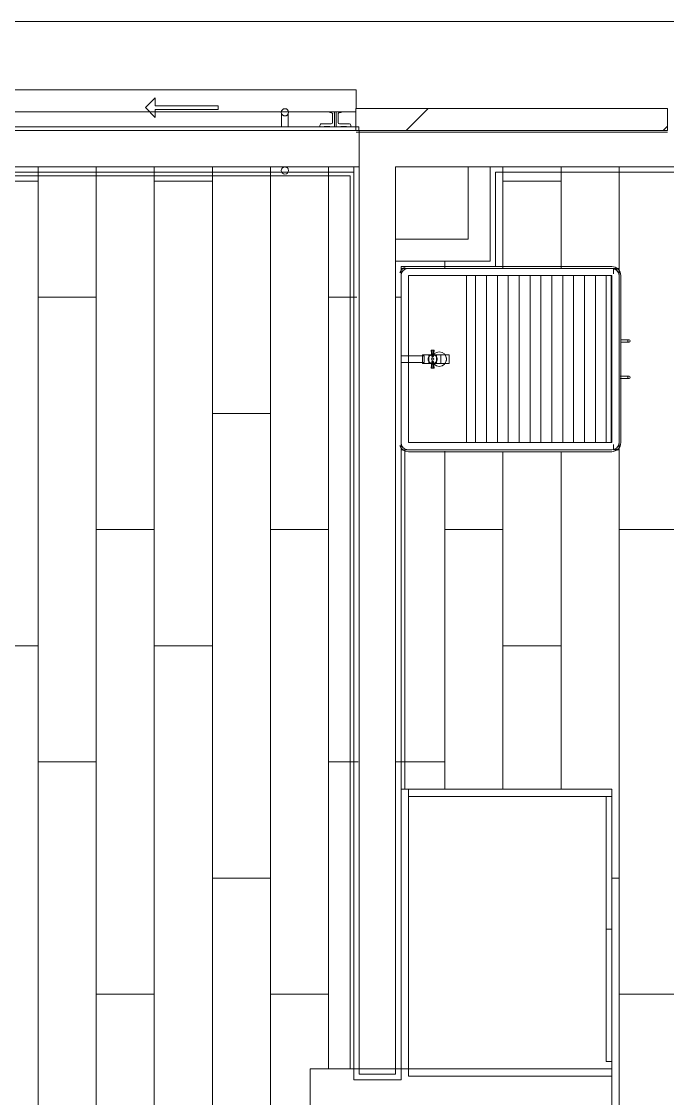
# Model space of a CAD drawing. Header units: metres. Extents: x 3856 to 4207, y -1118 to -691.
# Drawn here: x 3946.327 to 3948.105, y -971.794 to -968.827 of the extents above; entities that cross this region are included whole.
import ezdxf

# ---------------------------------------------------------------- set-up
doc = ezdxf.new("R2010")
doc.units = ezdxf.units.M
for name, color, linetype, lineweight in [('Balusters', 7, 'Continuous', 9), ('Casework', 7, 'Continuous', 9), ('Cut Pattern', 7, 'Continuous', 18), ('Detail Items', 7, 'Continuous', 9), ('Doors', 7, 'Continuous', 9), ('Floors', 7, 'Continuous', 9), ('Generic Models', 7, 'Continuous', 9), ('Panel', 7, 'Continuous', 9), ('Plumbing Fixtures', 7, 'Continuous', 9), ('Railings', 7, 'Continuous', 9), ('Surface Pattern', 7, 'Continuous', 9), ('Top Rails', 7, 'Continuous', 9), ('Walls', 7, 'Continuous', 9)]:
    doc.layers.add(name, color=color, linetype=linetype, lineweight=lineweight)
doc.layers.add('ROA-E00-URB-A101-MASTER_PLAN cambio estaciomientos_dwg', color=7, linetype='Continuous', lineweight=9, true_color=0x767676)

# ---------------------------------------------------------------- blocks, each defined once
blk = doc.blocks.new('COCINA APTO TIPO A - COCINA APTO TIPO A-V199-IMPLANTACIÓN - KIT COMERCIAL')
at = {"layer": 'Generic Models'}
for p, q in [((0.9613, -0.3), (0.9613, -2.08)), ((1.7913, -2.1), (1.7913, -0.3)), ((1.5213, -2.08), (0.9613, -2.08)), ((0.9613, -2.08), (0.9613, -2.1)), ((1.5213, -2.1), (0.9613, -2.1)), ((0.9613, -2.1), (0.9613, -2.85)), ((0.9613, -2.1), (1.5213, -2.1)), ((1.5213, -2.1), (1.5213, -2.08)), ((1.5213, -2.85), (1.5213, -2.1)), ((1.5413, -2.1), (1.5213, -2.1)), ((1.5213, -2.1), (1.5213, -2.87)), ((1.5413, -2.87), (1.5413, -2.1)), ((1.5413, -2.1), (1.7913, -2.1)), ((0.9763, -2.12), (0.9613, -2.12)), ((0.9613, -2.12), (0.9613, -2.485)), ((0.9763, -2.485), (0.9763, -2.12)), ((0.9613, -2.485), (0.9763, -2.485)), ((0.9763, -2.485), (0.9613, -2.485)), ((0.9613, -2.485), (0.9613, -2.85)), ((0.9763, -2.85), (0.9763, -2.485)), ((0.9613, -2.85), (1.5213, -2.85)), ((0.9613, -2.85), (0.9763, -2.85)), ((1.5213, -2.85), (0.9613, -2.85)), ((0.9613, -2.85), (0.9613, -2.87)), ((0.9613, -2.87), (1.5213, -2.87)), ((1.5213, -2.87), (1.5213, -2.85)), ((1.5213, -2.87), (1.5413, -2.87))]:
    blk.add_line(p, q, dxfattribs=at)
blk = doc.blocks.new('Lavadero prefabricado con mueble - 0_50x0_60m-10458712-IMPLANTACIÓN - KIT COMERCIAL')
at = {"layer": 'Plumbing Fixtures', "color": 253, "true_color": 0xaaaaaa}
for p, q in [((0.138, -0.0012), (0.1363, 0.0034)), ((0.1363, 0.0034), (0.138, -0.0012)), ((0.605, 0), (0.145, 0)), ((0.6137, 0.0034), (0.612, -0.0012)), ((0.612, -0.0012), (0.6137, 0.0034)), ((0.12, -0.02), (0.12, -0.58)), ((0.125, -0.58), (0.125, -0.02)), ((0.125, -0.02), (0.125, -0.58)), ((0.145, -0.02), (0.605, -0.02)), ((0.145, -0.58), (0.145, -0.02)), ((0.605, -0.02), (0.605, -0.58)), ((0.625, -0.02), (0.625, -0.58)), ((0.625, -0.58), (0.625, -0.02)), ((0.63, -0.58), (0.63, -0.02)), ((0.145, -0.18), (0.605, -0.18)), ((0.145, -0.18), (0.605, -0.18)), ((0.145, -0.205), (0.605, -0.205)), ((0.145, -0.235), (0.605, -0.235)), ((0.145, -0.265), (0.605, -0.265)), ((0.145, -0.295), (0.605, -0.295)), ((0.145, -0.325), (0.605, -0.325)), ((0.145, -0.355), (0.605, -0.355)), ((0.145, -0.385), (0.605, -0.385)), ((0.145, -0.415), (0.605, -0.415)), ((0.145, -0.445), (0.605, -0.445)), ((0.145, -0.475), (0.605, -0.475)), ((0.145, -0.505), (0.605, -0.505)), ((0.145, -0.535), (0.605, -0.535)), ((0.145, -0.565), (0.605, -0.565)), ((0.145, -0.578), (0.145, -0.58)), ((0.605, -0.578), (0.145, -0.578)), ((0.145, -0.58), (0.605, -0.58)), ((0.605, -0.58), (0.145, -0.58)), ((0.605, -0.58), (0.605, -0.578)), ((0.605, -0.6), (0.145, -0.6)), ((0.145, -0.6), (0.605, -0.6)), ((0.145, -0.605), (0.605, -0.605))]:
    blk.add_line(p, q, dxfattribs=at)
for centre, radius, start, end in [((0.145, -0.02), 0.025, 110.3641, 180), ((0.145, -0.02), 0.025, 110.3641, 180), ((0.145, -0.02), 0.02, 90, 180), ((0.145, -0.02), 0.02, 90, 180), ((0.605, -0.02), 0.02, 0, 90), ((0.605, -0.02), 0.02, 0, 90), ((0.605, -0.02), 0.025, 0, 69.6359), ((0.605, -0.02), 0.025, 0, 69.6359), ((0.145, -0.02), 0.02, 110.3641, 180), ((0.145, -0.02), 0.02, 110.3641, 180), ((0.605, -0.02), 0.02, 360, 69.6359), ((0.605, -0.02), 0.02, 360, 69.6359), ((0.375, -0.105), 0.02, 0, 180), ((0.375, -0.105), 0.02, 75, 105), ((0.375, -0.105), 0.02, 180, 360), ((0.375, -0.105), 0.02, 255, 285), ((0.145, -0.58), 0.025, 180, 270), ((0.145, -0.58), 0.025, 180, 270), ((0.145, -0.58), 0.02, 180, 270), ((0.145, -0.58), 0.02, 180, 270), ((0.145, -0.58), 0.02, 180, 270), ((0.145, -0.58), 0.02, 180, 270), ((0.605, -0.58), 0.025, 270, 360), ((0.605, -0.58), 0.02, 270, 360), ((0.605, -0.58), 0.02, 270, 360), ((0.605, -0.58), 0.025, 270, 0), ((0.605, -0.58), 0.02, 270, 360), ((0.605, -0.58), 0.02, 270, 0)]:
    blk.add_arc(centre, radius, start, end, dxfattribs=at)
blk = doc.blocks.new('Griferia sencilla lavadero o lavaescobas - Griferia sencilla lavadero o lavaescobas-10458713-IMPLANTACIÓN - KIT COMERCIAL')
at = {"layer": 'Plumbing Fixtures', "color": 253, "true_color": 0xaaaaaa}
for p, q in [((0.1155, 0.0419), (0.1155, -0.0219)), ((0.1345, 0.0419), (0.1155, 0.0419)), ((0.1345, 0.0419), (0.1155, 0.0419)), ((0.1345, -0.0219), (0.1345, 0.0419)), ((0.1368, -0.0169), (0.1126, -0.0169)), ((0.1155, -0.0219), (0.1345, -0.0219)), ((0.1155, -0.0219), (0.1345, -0.0219)), ((0.1005, -0.0411), (0.1005, -0.0451)), ((0.1181, -0.0427), (0.1005, -0.0413)), ((0.1005, -0.042), (0.1005, -0.0451)), ((0.1181, -0.0432), (0.1005, -0.042)), ((0.1005, -0.0451), (0.1005, -0.0481)), ((0.1181, -0.0451), (0.1005, -0.0451)), ((0.1005, -0.0451), (0.1181, -0.0451)), ((0.1005, -0.0451), (0.1005, -0.0491)), ((0.1181, -0.0469), (0.1005, -0.0481)), ((0.1181, -0.0474), (0.1005, -0.0489)), ((0.1126, -0.0346), (0.1368, -0.0346)), ((0.1126, -0.0346), (0.1126, -0.0552)), ((0.1368, -0.0552), (0.1126, -0.0552)), ((0.1181, -0.0451), (0.1181, -0.0426)), ((0.1181, -0.0432), (0.1181, -0.0427)), ((0.1181, -0.0451), (0.1181, -0.0432)), ((0.1181, -0.0469), (0.1181, -0.0451)), ((0.1181, -0.0476), (0.1181, -0.0451)), ((0.1181, -0.0474), (0.1181, -0.0469)), ((0.1495, -0.0413), (0.1319, -0.0427)), ((0.1495, -0.042), (0.1319, -0.0432)), ((0.1319, -0.0426), (0.1319, -0.0451)), ((0.1319, -0.0427), (0.1319, -0.0432)), ((0.1319, -0.0432), (0.1319, -0.0451)), ((0.1319, -0.0451), (0.1495, -0.0451)), ((0.1495, -0.0451), (0.1319, -0.0451)), ((0.1319, -0.0451), (0.1319, -0.0469)), ((0.1319, -0.0451), (0.1319, -0.0476)), ((0.1495, -0.0481), (0.1319, -0.0469)), ((0.1319, -0.0469), (0.1319, -0.0474)), ((0.1495, -0.0489), (0.1319, -0.0474)), ((0.1368, -0.0552), (0.1368, -0.0346)), ((0.1495, -0.0451), (0.1495, -0.0411)), ((0.1495, -0.0451), (0.1495, -0.042)), ((0.1495, -0.0481), (0.1495, -0.0451)), ((0.1495, -0.0491), (0.1495, -0.0451)), ((0.1368, -0.0673), (0.1126, -0.0673)), ((0.1126, -0.0903), (0.1368, -0.0903))]:
    blk.add_line(p, q, dxfattribs=at)
at = {"layer": 'Plumbing Fixtures', "color": 253, "true_color": 0xaaaaaa, "flags": 128}
for points in [[(0.125, -0.0328), (0.1245, -0.0328), (0.124, -0.0328), (0.1235, -0.0329), (0.1231, -0.0329), (0.1226, -0.033), (0.1221, -0.0331), (0.1216, -0.0333), (0.1212, -0.0334), (0.1207, -0.0336), (0.1202, -0.0337), (0.1198, -0.0339), (0.1194, -0.0342), (0.1189, -0.0344), (0.1185, -0.0346), (0.1181, -0.0349), (0.1177, -0.0352), (0.1173, -0.0355), (0.1169, -0.0358), (0.1166, -0.0361), (0.1162, -0.0365), (0.1159, -0.0368), (0.1156, -0.0372), (0.1153, -0.0376), (0.115, -0.038), (0.1147, -0.0384), (0.1145, -0.0388), (0.1142, -0.0392), (0.114, -0.0397), (0.1138, -0.0401), (0.1136, -0.0406), (0.1135, -0.041), (0.1133, -0.0415), (0.1132, -0.042), (0.1131, -0.0424), (0.113, -0.0429), (0.1129, -0.0434), (0.1128, -0.0439), (0.1128, -0.0444), (0.1128, -0.0449), (0.1128, -0.0453), (0.1128, -0.0458), (0.1129, -0.0463), (0.1129, -0.0468), (0.113, -0.0473), (0.1131, -0.0478), (0.1132, -0.0482), (0.1134, -0.0487), (0.1135, -0.0492), (0.1137, -0.0496), (0.1139, -0.0501), (0.1141, -0.0505), (0.1143, -0.0509), (0.1146, -0.0514), (0.1149, -0.0518), (0.1151, -0.0522), (0.1154, -0.0526), (0.1157, -0.0529), (0.1161, -0.0533), (0.1164, -0.0536), (0.1168, -0.054), (0.1171, -0.0543), (0.1175, -0.0546), (0.1179, -0.0549), (0.1183, -0.0552), (0.1187, -0.0554), (0.1191, -0.0557), (0.1196, -0.0559), (0.12, -0.0561), (0.1205, -0.0563), (0.1209, -0.0565), (0.1214, -0.0566), (0.1218, -0.0568), (0.1223, -0.0569), (0.1228, -0.057), (0.1233, -0.0571), (0.1238, -0.0571), (0.1242, -0.0572), (0.1247, -0.0572), (0.125, -0.0572)], [(0.125, -0.0572), (0.1255, -0.0572), (0.126, -0.0572), (0.1265, -0.0571), (0.1269, -0.057), (0.1274, -0.0569), (0.1279, -0.0568), (0.1284, -0.0567), (0.1288, -0.0566), (0.1293, -0.0564), (0.1298, -0.0562), (0.1302, -0.056), (0.1306, -0.0558), (0.1311, -0.0556), (0.1315, -0.0553), (0.1319, -0.0551), (0.1323, -0.0548), (0.1327, -0.0545), (0.1331, -0.0542), (0.1334, -0.0538), (0.1338, -0.0535), (0.1341, -0.0531), (0.1344, -0.0528), (0.1347, -0.0524), (0.135, -0.052), (0.1353, -0.0516), (0.1355, -0.0512), (0.1358, -0.0507), (0.136, -0.0503), (0.1362, -0.0499), (0.1364, -0.0494), (0.1365, -0.0489), (0.1367, -0.0485), (0.1368, -0.048), (0.1369, -0.0475), (0.137, -0.0471), (0.1371, -0.0466), (0.1372, -0.0461), (0.1372, -0.0456), (0.1372, -0.0451), (0.1372, -0.0446), (0.1372, -0.0441), (0.1371, -0.0437), (0.1371, -0.0432), (0.137, -0.0427), (0.1369, -0.0422), (0.1368, -0.0417), (0.1366, -0.0413), (0.1365, -0.0408), (0.1363, -0.0404), (0.1361, -0.0399), (0.1359, -0.0395), (0.1357, -0.039), (0.1354, -0.0386), (0.1351, -0.0382), (0.1349, -0.0378), (0.1346, -0.0374), (0.1343, -0.037), (0.1339, -0.0367), (0.1336, -0.0363), (0.1332, -0.036), (0.1329, -0.0357), (0.1325, -0.0354), (0.1321, -0.0351), (0.1317, -0.0348), (0.1313, -0.0345), (0.1309, -0.0343), (0.1304, -0.0341), (0.13, -0.0338), (0.1295, -0.0337), (0.1291, -0.0335), (0.1286, -0.0333), (0.1282, -0.0332), (0.1277, -0.0331), (0.1272, -0.033), (0.1267, -0.0329), (0.1262, -0.0328), (0.1258, -0.0328), (0.1253, -0.0328), (0.125, -0.0328)]]:
    blk.add_lwpolyline(points, dxfattribs=at)
at = {"layer": 'Plumbing Fixtures', "color": 253, "true_color": 0xaaaaaa}
for start, end in [(0, 180), (0, 180), (180, 360), (180, 0)]:
    blk.add_arc((0.125, -0.045), 0.0033, start, end, dxfattribs=at)
for points, knots in [([(0.1126, -0.0686), (0.1126, -0.0686), (0.1126, -0.0685), (0.1126, -0.0674), (0.1126, -0.0656), (0.1126, -0.062), (0.1126, -0.0572), (0.1126, -0.0505), (0.1126, -0.0427), (0.1126, -0.0356), (0.1126, -0.0293), (0.1126, -0.0272), (0.1126, -0.0259), (0.1126, -0.0246), (0.1126, -0.0237), (0.1126, -0.0219), (0.1126, -0.0173), (0.1126, -0.0173), (0.1126, -0.017), (0.1126, -0.0169), (0.1126, -0.0169)], [-0.3287884, -0.3287884, -0.3287884, -0.3287884, -0.3264374, -0.3209206, -0.3128417, -0.3010688, -0.2836802, -0.2618498, -0.2378586, -0.2140633, -0.1965701, -0.1853664, -0.1790515, -0.1735037, -0.1676769, -0.1592529, -0.1516404, -0.1430197, -0.1347234, -0.1281175, -0.1281175, -0.1281175, -0.1281175]), ([(0.1126, -0.0169), (0.1126, -0.0169), (0.1126, -0.017), (0.1126, -0.017), (0.1126, -0.0175), (0.1126, -0.0184), (0.1126, -0.0221), (0.1126, -0.0236), (0.1126, -0.0246), (0.1126, -0.0258), (0.1126, -0.0267), (0.1126, -0.0287), (0.1126, -0.0309), (0.1126, -0.0339), (0.1126, -0.0345), (0.1126, -0.0345), (0.1126, -0.0346)], [-0.1182623, -0.1182623, -0.1182623, -0.1182623, -0.1175652, -0.0959132, -0.0779111, -0.0653751, -0.0585469, -0.0514074, -0.0464321, -0.0417804, -0.0363942, -0.0302674, -0.021714, -0.0135382, -0.0059375, 0, 0, 0, 0]), ([(0.1368, -0.0346), (0.1368, -0.0345), (0.1368, -0.0345), (0.1368, -0.0339), (0.1368, -0.0309), (0.1368, -0.0287), (0.1368, -0.0267), (0.1368, -0.0258), (0.1368, -0.0246), (0.1368, -0.0236), (0.1368, -0.0221), (0.1368, -0.0184), (0.1368, -0.0175), (0.1368, -0.017), (0.1368, -0.017), (0.1368, -0.0169), (0.1368, -0.0169)], [0, 0, 0, 0, 0.0059375, 0.0135382, 0.021714, 0.0302674, 0.0363942, 0.0417804, 0.0464321, 0.0514074, 0.0585469, 0.0653751, 0.0779111, 0.0959132, 0.1175652, 0.1182623, 0.1182623, 0.1182623, 0.1182623]), ([(0.1368, -0.0169), (0.1368, -0.0169), (0.1368, -0.017), (0.1368, -0.0173), (0.1368, -0.0173), (0.1368, -0.0219), (0.1368, -0.0237), (0.1368, -0.0246), (0.1368, -0.0259), (0.1368, -0.0272), (0.1368, -0.0293), (0.1368, -0.0356), (0.1368, -0.0427), (0.1368, -0.0505), (0.1368, -0.0572), (0.1368, -0.062), (0.1368, -0.0656), (0.1368, -0.0674), (0.1368, -0.0685), (0.1368, -0.0686), (0.1368, -0.0686)], [0.1281175, 0.1281175, 0.1281175, 0.1281175, 0.1347234, 0.1430197, 0.1516404, 0.1592529, 0.1676769, 0.1735037, 0.1790515, 0.1853664, 0.1965701, 0.2140633, 0.2378586, 0.2618498, 0.2836802, 0.3010688, 0.3128417, 0.3209206, 0.3264374, 0.3287884, 0.3287884, 0.3287884, 0.3287884]), ([(0.1126, -0.0552), (0.1126, -0.0552), (0.1126, -0.0556), (0.1126, -0.0563), (0.1126, -0.0575), (0.1126, -0.0599), (0.1126, -0.0657), (0.1126, -0.0709), (0.1126, -0.0722), (0.1126, -0.0757), (0.1126, -0.0786), (0.1126, -0.0807), (0.1126, -0.0819), (0.1126, -0.0834), (0.1126, -0.0841), (0.1126, -0.0846), (0.1126, -0.0851), (0.1126, -0.0867), (0.1126, -0.0897), (0.1126, -0.0902), (0.1126, -0.0903), (0.1126, -0.0903)], [-0.6058049, -0.6058049, -0.6058049, -0.6058049, -0.6012473, -0.5978127, -0.5929076, -0.5823571, -0.5674088, -0.5534812, -0.5417834, -0.5318344, -0.5200162, -0.509869, -0.4993613, -0.4903221, -0.4830314, -0.4793492, -0.4759024, -0.4698643, -0.4603434, -0.4488453, -0.4445478, -0.4445478, -0.4445478, -0.4445478]), ([(0.1368, -0.0903), (0.1368, -0.0903), (0.1368, -0.0902), (0.1368, -0.0897), (0.1368, -0.0867), (0.1368, -0.0851), (0.1368, -0.0846), (0.1368, -0.0841), (0.1368, -0.0834), (0.1368, -0.0819), (0.1368, -0.0807), (0.1368, -0.0786), (0.1368, -0.0757), (0.1368, -0.0722), (0.1368, -0.0709), (0.1368, -0.0657), (0.1368, -0.0599), (0.1368, -0.0575), (0.1368, -0.0563), (0.1368, -0.0556), (0.1368, -0.0552), (0.1368, -0.0552)], [0.4445478, 0.4445478, 0.4445478, 0.4445478, 0.4488453, 0.4603434, 0.4698643, 0.4759024, 0.4793492, 0.4830314, 0.4903221, 0.4993613, 0.509869, 0.5200162, 0.5318344, 0.5417834, 0.5534812, 0.5674088, 0.5823571, 0.5929076, 0.5978127, 0.6012473, 0.6058049, 0.6058049, 0.6058049, 0.6058049]), ([(0.1126, -0.0903), (0.1126, -0.0903), (0.1126, -0.0901), (0.1126, -0.0883), (0.1126, -0.0829), (0.1126, -0.076), (0.1126, -0.0706), (0.1126, -0.0684), (0.1126, -0.0677), (0.1126, -0.0673), (0.1126, -0.0673), (0.1126, -0.0673)], [-0.4434835, -0.4434835, -0.4434835, -0.4434835, -0.43804389, -0.4253864, -0.40884322, -0.38914556, -0.37311073, -0.36270819, -0.35519821, -0.34757201, -0.34510996, -0.34510996, -0.34510996, -0.34510996]), ([(0.1126, -0.0673), (0.1126, -0.0673), (0.1126, -0.0674), (0.1126, -0.068), (0.1126, -0.0685), (0.1126, -0.0686), (0.1126, -0.0686)], [-0.34493161, -0.34493161, -0.34493161, -0.34493161, -0.34035986, -0.33513886, -0.33100043, -0.33014883, -0.33014883, -0.33014883, -0.33014883]), ([(0.1368, -0.0686), (0.1368, -0.0686), (0.1368, -0.0685), (0.1368, -0.068), (0.1368, -0.0674), (0.1368, -0.0673), (0.1368, -0.0673)], [0.33014883, 0.33014883, 0.33014883, 0.33014883, 0.33100043, 0.33513886, 0.34035986, 0.34493161, 0.34493161, 0.34493161, 0.34493161]), ([(0.1368, -0.0673), (0.1368, -0.0673), (0.1368, -0.0673), (0.1368, -0.0677), (0.1368, -0.0684), (0.1368, -0.0706), (0.1368, -0.076), (0.1368, -0.0829), (0.1368, -0.0883), (0.1368, -0.0901), (0.1368, -0.0903), (0.1368, -0.0903)], [0.34510996, 0.34510996, 0.34510996, 0.34510996, 0.34757201, 0.35519821, 0.36270819, 0.37311073, 0.38914556, 0.40884322, 0.4253864, 0.43804389, 0.4434835, 0.4434835, 0.4434835, 0.4434835])]:
    blk.add_open_spline(points, degree=3, knots=knots, dxfattribs=at)
for points in [[(0.1005, -0.0413), (0.1005, -0.042), (0.1005, -0.042), (0.1005, -0.042)], [(0.1005, -0.0481), (0.1005, -0.0481), (0.1005, -0.0482), (0.1005, -0.0489)], [(0.1495, -0.042), (0.1495, -0.042), (0.1495, -0.042), (0.1495, -0.0413)], [(0.1495, -0.0489), (0.1495, -0.0482), (0.1495, -0.0481), (0.1495, -0.0481)]]:
    blk.add_open_spline(points, degree=3, dxfattribs=at)
blk = doc.blocks.new('Mueble lavadero - 0_50x1_70x2_50m-V244-IMPLANTACIÓN - KIT COMERCIAL')
at = {"layer": 'Casework'}
for p, q in [((-6.1088, 0.6375), (-6.1088, 0.615)), ((-6.1088, 0.6375), (-6.1088, 0.615)), ((-6.1018, 0.615), (-6.1018, 0.6375)), ((-6.1018, 0.615), (-6.1018, 0.6375)), ((-6.0088, 0.6375), (-6.0088, 0.613)), ((-6.0088, 0.6375), (-6.0088, 0.613)), ((-6.0018, 0.6131), (-6.0018, 0.6375)), ((-6.0018, 0.6131), (-6.0018, 0.6375)), ((-6.3053, 0.61), (-6.3053, 0.595)), ((-6.2903, 0.595), (-6.3053, 0.595)), ((-6.2853, 0.61), (-6.3033, 0.61)), ((-6.3033, 0.61), (-6.3033, 0.595)), ((-5.8073, 0.61), (-5.8253, 0.61)), ((-5.8053, 0.595), (-5.8203, 0.595)), ((-5.8073, 0.595), (-5.8073, 0.61)), ((-5.8053, 0.595), (-5.8053, 0.61)), ((-6.3053, 0.03), (-6.3053, 0.01)), ((-5.8053, 0.01), (-5.8053, 0.03)), ((-6.3053, 0.01), (-6.2853, 0.01)), ((-5.8253, 0.01), (-5.8053, 0.01))]:
    blk.add_line(p, q, dxfattribs=at)
for centre, start, end in [((-6.1053, 0.6375), 0, 180), ((-6.1053, 0.6375), 0, 180), ((-6.1053, 0.6375), 180, 0), ((-6.1053, 0.6375), 180, 0), ((-6.0053, 0.6375), 0, 180), ((-6.0053, 0.6375), 0, 180), ((-6.0053, 0.6375), 180, 0), ((-6.0053, 0.6375), 180, 0)]:
    blk.add_arc(centre, 0.0035, start, end, dxfattribs=at)
for points, knots in [([(-6.1088, 0.6375), (-6.1088, 0.6372), (-6.1088, 0.6368), (-6.1086, 0.6362), (-6.1084, 0.6359), (-6.1083, 0.6357), (-6.1082, 0.6355), (-6.1081, 0.6353), (-6.108, 0.6352), (-6.1078, 0.6351), (-6.1077, 0.6349), (-6.1076, 0.6348), (-6.1074, 0.6347), (-6.1072, 0.6345), (-6.1071, 0.6344), (-6.1069, 0.6343), (-6.1067, 0.6342), (-6.1065, 0.6342), (-6.1062, 0.6341), (-6.106, 0.634), (-6.1057, 0.634), (-6.1055, 0.634), (-6.1053, 0.634)], [0, 0, 0, 0, 0.142857, 0.285714, 0.357143, 0.392857, 0.428571, 0.464286, 0.5, 0.535714, 0.571429, 0.607143, 0.642857, 0.678571, 0.714286, 0.75, 0.785714, 0.821429, 0.857143, 0.892857, 0.928571, 1, 1, 1, 1]), ([(-6.1053, 0.634), (-6.1055, 0.634), (-6.1057, 0.634), (-6.106, 0.634), (-6.1062, 0.6341), (-6.1065, 0.6342), (-6.1067, 0.6342), (-6.1069, 0.6343), (-6.1071, 0.6344), (-6.1072, 0.6345), (-6.1074, 0.6347), (-6.1076, 0.6348), (-6.1077, 0.6349), (-6.1078, 0.6351), (-6.108, 0.6352), (-6.1082, 0.6354), (-6.1083, 0.6357), (-6.1084, 0.6359), (-6.1086, 0.6362), (-6.1088, 0.6368), (-6.1088, 0.6372), (-6.1088, 0.6375)], [0, 0, 0, 0, 0.071429, 0.107143, 0.142857, 0.178571, 0.214286, 0.25, 0.285714, 0.321429, 0.357143, 0.392857, 0.428571, 0.464286, 0.5, 0.571429, 0.607143, 0.642857, 0.714286, 0.857143, 1, 1, 1, 1]), ([(-6.1088, 0.6375), (-6.1088, 0.6372), (-6.1088, 0.6368), (-6.1086, 0.6362), (-6.1084, 0.6359), (-6.1083, 0.6357), (-6.1082, 0.6355), (-6.1081, 0.6353), (-6.108, 0.6352), (-6.1078, 0.6351), (-6.1077, 0.6349), (-6.1076, 0.6348), (-6.1074, 0.6347), (-6.1072, 0.6345), (-6.1071, 0.6344), (-6.1069, 0.6343), (-6.1067, 0.6342), (-6.1065, 0.6342), (-6.1062, 0.6341), (-6.106, 0.634), (-6.1057, 0.634), (-6.1055, 0.634), (-6.1053, 0.634)], [0, 0, 0, 0, 0.142857, 0.285714, 0.357143, 0.392857, 0.428571, 0.464286, 0.5, 0.535714, 0.571429, 0.607143, 0.642857, 0.678571, 0.714286, 0.75, 0.785714, 0.821429, 0.857143, 0.892857, 0.928571, 1, 1, 1, 1]), ([(-6.1053, 0.634), (-6.1055, 0.634), (-6.1057, 0.634), (-6.106, 0.634), (-6.1062, 0.6341), (-6.1065, 0.6342), (-6.1067, 0.6342), (-6.1069, 0.6343), (-6.1071, 0.6344), (-6.1072, 0.6345), (-6.1074, 0.6347), (-6.1076, 0.6348), (-6.1077, 0.6349), (-6.1078, 0.6351), (-6.108, 0.6352), (-6.1082, 0.6354), (-6.1083, 0.6357), (-6.1084, 0.6359), (-6.1086, 0.6362), (-6.1088, 0.6368), (-6.1088, 0.6372), (-6.1088, 0.6375)], [0, 0, 0, 0, 0.071429, 0.107143, 0.142857, 0.178571, 0.214286, 0.25, 0.285714, 0.321429, 0.357143, 0.392857, 0.428571, 0.464286, 0.5, 0.571429, 0.607143, 0.642857, 0.714286, 0.857143, 1, 1, 1, 1]), ([(-6.1053, 0.634), (-6.1051, 0.634), (-6.1049, 0.634), (-6.1046, 0.634), (-6.1044, 0.6341), (-6.1041, 0.6342), (-6.1039, 0.6342), (-6.1037, 0.6343), (-6.1035, 0.6344), (-6.1034, 0.6345), (-6.1032, 0.6347), (-6.103, 0.6348), (-6.1029, 0.6349), (-6.1028, 0.6351), (-6.1026, 0.6352), (-6.1024, 0.6354), (-6.1023, 0.6357), (-6.1022, 0.6359), (-6.102, 0.6362), (-6.1018, 0.6368), (-6.1018, 0.6372), (-6.1018, 0.6375)], [0, 0, 0, 0, 0.071429, 0.107143, 0.142857, 0.178571, 0.214286, 0.25, 0.285714, 0.321429, 0.357143, 0.392857, 0.428571, 0.464286, 0.5, 0.571429, 0.607143, 0.642857, 0.714286, 0.857143, 1, 1, 1, 1]), ([(-6.1018, 0.6375), (-6.1018, 0.6372), (-6.1018, 0.6368), (-6.102, 0.6362), (-6.1022, 0.6359), (-6.1023, 0.6357), (-6.1024, 0.6355), (-6.1025, 0.6353), (-6.1026, 0.6352), (-6.1028, 0.6351), (-6.1029, 0.6349), (-6.103, 0.6348), (-6.1032, 0.6347), (-6.1034, 0.6345), (-6.1035, 0.6344), (-6.1037, 0.6343), (-6.1039, 0.6342), (-6.1041, 0.6342), (-6.1044, 0.6341), (-6.1046, 0.634), (-6.1049, 0.634), (-6.1051, 0.634), (-6.1053, 0.634)], [0, 0, 0, 0, 0.142857, 0.285714, 0.357143, 0.392857, 0.428571, 0.464286, 0.5, 0.535714, 0.571429, 0.607143, 0.642857, 0.678571, 0.714286, 0.75, 0.785714, 0.821429, 0.857143, 0.892857, 0.928571, 1, 1, 1, 1]), ([(-6.1053, 0.634), (-6.1051, 0.634), (-6.1049, 0.634), (-6.1046, 0.634), (-6.1044, 0.6341), (-6.1041, 0.6342), (-6.1039, 0.6342), (-6.1037, 0.6343), (-6.1035, 0.6344), (-6.1034, 0.6345), (-6.1032, 0.6347), (-6.103, 0.6348), (-6.1029, 0.6349), (-6.1028, 0.6351), (-6.1026, 0.6352), (-6.1024, 0.6354), (-6.1023, 0.6357), (-6.1022, 0.6359), (-6.102, 0.6362), (-6.1018, 0.6368), (-6.1018, 0.6372), (-6.1018, 0.6375)], [0, 0, 0, 0, 0.071429, 0.107143, 0.142857, 0.178571, 0.214286, 0.25, 0.285714, 0.321429, 0.357143, 0.392857, 0.428571, 0.464286, 0.5, 0.571429, 0.607143, 0.642857, 0.714286, 0.857143, 1, 1, 1, 1]), ([(-6.1018, 0.6375), (-6.1018, 0.6372), (-6.1018, 0.6368), (-6.102, 0.6362), (-6.1022, 0.6359), (-6.1023, 0.6357), (-6.1024, 0.6355), (-6.1025, 0.6353), (-6.1026, 0.6352), (-6.1028, 0.6351), (-6.1029, 0.6349), (-6.103, 0.6348), (-6.1032, 0.6347), (-6.1034, 0.6345), (-6.1035, 0.6344), (-6.1037, 0.6343), (-6.1039, 0.6342), (-6.1041, 0.6342), (-6.1044, 0.6341), (-6.1046, 0.634), (-6.1049, 0.634), (-6.1051, 0.634), (-6.1053, 0.634)], [0, 0, 0, 0, 0.142857, 0.285714, 0.357143, 0.392857, 0.428571, 0.464286, 0.5, 0.535714, 0.571429, 0.607143, 0.642857, 0.678571, 0.714286, 0.75, 0.785714, 0.821429, 0.857143, 0.892857, 0.928571, 1, 1, 1, 1]), ([(-6.0088, 0.6375), (-6.0088, 0.6372), (-6.0088, 0.6368), (-6.0086, 0.6362), (-6.0084, 0.6359), (-6.0083, 0.6357), (-6.0082, 0.6355), (-6.0081, 0.6353), (-6.008, 0.6352), (-6.0078, 0.6351), (-6.0077, 0.6349), (-6.0076, 0.6348), (-6.0074, 0.6347), (-6.0072, 0.6345), (-6.0071, 0.6344), (-6.0069, 0.6343), (-6.0067, 0.6342), (-6.0065, 0.6342), (-6.0062, 0.6341), (-6.006, 0.634), (-6.0057, 0.634), (-6.0055, 0.634), (-6.0053, 0.634)], [0, 0, 0, 0, 0.142857, 0.285714, 0.357143, 0.392857, 0.428571, 0.464286, 0.5, 0.535714, 0.571429, 0.607143, 0.642857, 0.678571, 0.714286, 0.75, 0.785714, 0.821429, 0.857143, 0.892857, 0.928571, 1, 1, 1, 1]), ([(-6.0053, 0.634), (-6.0055, 0.634), (-6.0057, 0.634), (-6.006, 0.634), (-6.0062, 0.6341), (-6.0065, 0.6342), (-6.0067, 0.6342), (-6.0069, 0.6343), (-6.0071, 0.6344), (-6.0072, 0.6345), (-6.0074, 0.6347), (-6.0076, 0.6348), (-6.0077, 0.6349), (-6.0078, 0.6351), (-6.008, 0.6352), (-6.0082, 0.6354), (-6.0083, 0.6357), (-6.0084, 0.6359), (-6.0086, 0.6362), (-6.0088, 0.6368), (-6.0088, 0.6372), (-6.0088, 0.6375)], [0, 0, 0, 0, 0.071429, 0.107143, 0.142857, 0.178571, 0.214286, 0.25, 0.285714, 0.321429, 0.357143, 0.392857, 0.428571, 0.464286, 0.5, 0.571429, 0.607143, 0.642857, 0.714286, 0.857143, 1, 1, 1, 1]), ([(-6.0053, 0.634), (-6.0055, 0.634), (-6.0057, 0.634), (-6.006, 0.634), (-6.0062, 0.6341), (-6.0065, 0.6342), (-6.0067, 0.6342), (-6.0069, 0.6343), (-6.0071, 0.6344), (-6.0072, 0.6345), (-6.0074, 0.6347), (-6.0076, 0.6348), (-6.0077, 0.6349), (-6.0078, 0.6351), (-6.008, 0.6352), (-6.0082, 0.6354), (-6.0083, 0.6357), (-6.0084, 0.6359), (-6.0086, 0.6362), (-6.0088, 0.6368), (-6.0088, 0.6372), (-6.0088, 0.6375)], [0, 0, 0, 0, 0.071429, 0.107143, 0.142857, 0.178571, 0.214286, 0.25, 0.285714, 0.321429, 0.357143, 0.392857, 0.428571, 0.464286, 0.5, 0.571429, 0.607143, 0.642857, 0.714286, 0.857143, 1, 1, 1, 1]), ([(-6.0088, 0.6375), (-6.0088, 0.6372), (-6.0088, 0.6368), (-6.0086, 0.6362), (-6.0084, 0.6359), (-6.0083, 0.6357), (-6.0082, 0.6355), (-6.0081, 0.6353), (-6.008, 0.6352), (-6.0078, 0.6351), (-6.0077, 0.6349), (-6.0076, 0.6348), (-6.0074, 0.6347), (-6.0072, 0.6345), (-6.0071, 0.6344), (-6.0069, 0.6343), (-6.0067, 0.6342), (-6.0065, 0.6342), (-6.0062, 0.6341), (-6.006, 0.634), (-6.0057, 0.634), (-6.0055, 0.634), (-6.0053, 0.634)], [0, 0, 0, 0, 0.142857, 0.285714, 0.357143, 0.392857, 0.428571, 0.464286, 0.5, 0.535714, 0.571429, 0.607143, 0.642857, 0.678571, 0.714286, 0.75, 0.785714, 0.821429, 0.857143, 0.892857, 0.928571, 1, 1, 1, 1]), ([(-6.0053, 0.634), (-6.0051, 0.634), (-6.0049, 0.634), (-6.0046, 0.634), (-6.0044, 0.6341), (-6.0041, 0.6342), (-6.0039, 0.6342), (-6.0037, 0.6343), (-6.0035, 0.6344), (-6.0034, 0.6345), (-6.0032, 0.6347), (-6.003, 0.6348), (-6.0029, 0.6349), (-6.0028, 0.6351), (-6.0026, 0.6352), (-6.0024, 0.6354), (-6.0023, 0.6357), (-6.0022, 0.6359), (-6.002, 0.6362), (-6.0018, 0.6368), (-6.0018, 0.6372), (-6.0018, 0.6375)], [0, 0, 0, 0, 0.071429, 0.107143, 0.142857, 0.178571, 0.214286, 0.25, 0.285714, 0.321429, 0.357143, 0.392857, 0.428571, 0.464286, 0.5, 0.571429, 0.607143, 0.642857, 0.714286, 0.857143, 1, 1, 1, 1]), ([(-6.0018, 0.6375), (-6.0018, 0.6372), (-6.0018, 0.6368), (-6.002, 0.6362), (-6.0022, 0.6359), (-6.0023, 0.6357), (-6.0024, 0.6355), (-6.0025, 0.6353), (-6.0026, 0.6352), (-6.0028, 0.6351), (-6.0029, 0.6349), (-6.003, 0.6348), (-6.0032, 0.6347), (-6.0034, 0.6345), (-6.0035, 0.6344), (-6.0037, 0.6343), (-6.0039, 0.6342), (-6.0041, 0.6342), (-6.0044, 0.6341), (-6.0046, 0.634), (-6.0049, 0.634), (-6.0051, 0.634), (-6.0053, 0.634)], [0, 0, 0, 0, 0.142857, 0.285714, 0.357143, 0.392857, 0.428571, 0.464286, 0.5, 0.535714, 0.571429, 0.607143, 0.642857, 0.678571, 0.714286, 0.75, 0.785714, 0.821429, 0.857143, 0.892857, 0.928571, 1, 1, 1, 1]), ([(-6.0018, 0.6375), (-6.0018, 0.6372), (-6.0018, 0.6368), (-6.002, 0.6362), (-6.0022, 0.6359), (-6.0023, 0.6357), (-6.0024, 0.6355), (-6.0025, 0.6353), (-6.0026, 0.6352), (-6.0028, 0.6351), (-6.0029, 0.6349), (-6.003, 0.6348), (-6.0032, 0.6347), (-6.0034, 0.6345), (-6.0035, 0.6344), (-6.0037, 0.6343), (-6.0039, 0.6342), (-6.0041, 0.6342), (-6.0044, 0.6341), (-6.0046, 0.634), (-6.0049, 0.634), (-6.0051, 0.634), (-6.0053, 0.634)], [0, 0, 0, 0, 0.142857, 0.285714, 0.357143, 0.392857, 0.428571, 0.464286, 0.5, 0.535714, 0.571429, 0.607143, 0.642857, 0.678571, 0.714286, 0.75, 0.785714, 0.821429, 0.857143, 0.892857, 0.928571, 1, 1, 1, 1]), ([(-6.0053, 0.634), (-6.0051, 0.634), (-6.0049, 0.634), (-6.0046, 0.634), (-6.0044, 0.6341), (-6.0041, 0.6342), (-6.0039, 0.6342), (-6.0037, 0.6343), (-6.0035, 0.6344), (-6.0034, 0.6345), (-6.0032, 0.6347), (-6.003, 0.6348), (-6.0029, 0.6349), (-6.0028, 0.6351), (-6.0026, 0.6352), (-6.0024, 0.6354), (-6.0023, 0.6357), (-6.0022, 0.6359), (-6.002, 0.6362), (-6.0018, 0.6368), (-6.0018, 0.6372), (-6.0018, 0.6375)], [0, 0, 0, 0, 0.071429, 0.107143, 0.142857, 0.178571, 0.214286, 0.25, 0.285714, 0.321429, 0.357143, 0.392857, 0.428571, 0.464286, 0.5, 0.571429, 0.607143, 0.642857, 0.714286, 0.857143, 1, 1, 1, 1])]:
    blk.add_open_spline(points, degree=3, knots=knots, dxfattribs=at)
blk = doc.blocks.new('Puertas fijas 3 cuerpos rejilla  - PV-1 Balcón Frances 2_80x2_10-V204-IMPLANTACIÓN - KIT COMERCIAL')
at = {"layer": 'Detail Items'}
for p, q in [((-0.7401, -0.235), (-0.7401, -0.245)), ((-0.567, -0.235), (-0.7401, -0.235)), ((-0.567, -0.213), (-0.567, -0.235)), ((-0.54, -0.24), (-0.567, -0.213)), ((-0.7401, -0.245), (-0.567, -0.245)), ((-0.54, -0.24), (-0.567, -0.267)), ((-0.567, -0.267), (-0.567, -0.245))]:
    blk.add_line(p, q, dxfattribs=at)
at = {"layer": 'Doors'}
for p, q in [((-0.9333, -0.187), (-0.9333, -0.2228)), ((-0.915, -0.2228), (-0.915, -0.187))]:
    blk.add_line(p, q, dxfattribs=at)
for centre, start, end in [((-0.9241, -0.0665), 0, 180), ((-0.9241, -0.0665), 0, 180), ((-0.9241, -0.0665), 180, 360), ((-0.9241, -0.0665), 180, 0), ((-0.9241, -0.2269), 0, 180), ((-0.9241, -0.2269), 0, 180), ((-0.9241, -0.2269), 180, 360), ((-0.9241, -0.2269), 180, 195), ((-0.9241, -0.2269), 345, 0)]:
    blk.add_arc(centre, 0.01, start, end, dxfattribs=at)
for points in [[(-0.9333, -0.0706), (-0.9332, -0.0707), (-0.9331, -0.071), (-0.9329, -0.0713), (-0.9328, -0.0716), (-0.9327, -0.0717), (-0.9325, -0.0719), (-0.9323, -0.0722), (-0.9321, -0.0726), (-0.9317, -0.0731), (-0.9312, -0.0736), (-0.9307, -0.0741), (-0.9302, -0.0745), (-0.9296, -0.0749), (-0.9289, -0.0753), (-0.9282, -0.0757), (-0.9275, -0.076), (-0.9267, -0.0762), (-0.9256, -0.0765), (-0.9244, -0.0766), (-0.9232, -0.0765), (-0.9221, -0.0764), (-0.921, -0.0761), (-0.92, -0.0757), (-0.9194, -0.0754), (-0.919, -0.0751), (-0.9186, -0.0749), (-0.9181, -0.0745), (-0.9175, -0.0741), (-0.917, -0.0736), (-0.9166, -0.0731), (-0.9162, -0.0726), (-0.9159, -0.0722), (-0.9157, -0.0719), (-0.9156, -0.0717), (-0.9155, -0.0716), (-0.9153, -0.0713), (-0.9152, -0.071), (-0.9151, -0.0707), (-0.915, -0.0706)], [(-0.915, -0.0706), (-0.9151, -0.0707), (-0.9152, -0.071), (-0.9153, -0.0713), (-0.9155, -0.0716), (-0.9156, -0.0717), (-0.9157, -0.0719), (-0.9159, -0.0722), (-0.9162, -0.0726), (-0.9166, -0.0731), (-0.917, -0.0736), (-0.9175, -0.0741), (-0.9181, -0.0745), (-0.9187, -0.0749), (-0.9193, -0.0753), (-0.92, -0.0757), (-0.9208, -0.076), (-0.9216, -0.0762), (-0.9227, -0.0765), (-0.9238, -0.0766), (-0.925, -0.0765), (-0.9261, -0.0764), (-0.9272, -0.0761), (-0.9282, -0.0757), (-0.9288, -0.0754), (-0.9293, -0.0751), (-0.9297, -0.0749), (-0.9302, -0.0745), (-0.9307, -0.0741), (-0.9312, -0.0736), (-0.9317, -0.0731), (-0.9321, -0.0726), (-0.9323, -0.0722), (-0.9325, -0.0719), (-0.9327, -0.0717), (-0.9328, -0.0716), (-0.9329, -0.0713), (-0.9331, -0.071), (-0.9332, -0.0707), (-0.9333, -0.0706)], [(-0.915, -0.2228), (-0.9151, -0.2227), (-0.9152, -0.2225), (-0.9153, -0.2221), (-0.9155, -0.2219), (-0.9156, -0.2217), (-0.9157, -0.2215), (-0.9159, -0.2212), (-0.9162, -0.2208), (-0.9166, -0.2203), (-0.917, -0.2199), (-0.9175, -0.2194), (-0.9181, -0.219), (-0.9187, -0.2185), (-0.9193, -0.2182), (-0.92, -0.2178), (-0.9208, -0.2175), (-0.9216, -0.2172), (-0.9227, -0.217), (-0.9238, -0.2169), (-0.925, -0.217), (-0.9261, -0.2171), (-0.9272, -0.2174), (-0.9282, -0.2178), (-0.9288, -0.2181), (-0.9293, -0.2183), (-0.9297, -0.2186), (-0.9302, -0.219), (-0.9307, -0.2194), (-0.9312, -0.2199), (-0.9317, -0.2203), (-0.9321, -0.2208), (-0.9323, -0.2212), (-0.9325, -0.2215), (-0.9327, -0.2217), (-0.9328, -0.2219), (-0.9329, -0.2221), (-0.9331, -0.2225), (-0.9332, -0.2227), (-0.9333, -0.2228)], [(-0.9333, -0.2228), (-0.9332, -0.2227), (-0.9331, -0.2225), (-0.9329, -0.2221), (-0.9328, -0.2219), (-0.9327, -0.2217), (-0.9325, -0.2215), (-0.9323, -0.2212), (-0.9321, -0.2208), (-0.9317, -0.2203), (-0.9312, -0.2199), (-0.9307, -0.2194), (-0.9302, -0.219), (-0.9296, -0.2185), (-0.9289, -0.2182), (-0.9282, -0.2178), (-0.9275, -0.2175), (-0.9267, -0.2172), (-0.9256, -0.217), (-0.9244, -0.2169), (-0.9232, -0.217), (-0.9221, -0.2171), (-0.921, -0.2174), (-0.92, -0.2178), (-0.9194, -0.2181), (-0.919, -0.2183), (-0.9186, -0.2186), (-0.9181, -0.219), (-0.9175, -0.2194), (-0.917, -0.2199), (-0.9166, -0.2203), (-0.9162, -0.2208), (-0.9159, -0.2212), (-0.9157, -0.2215), (-0.9156, -0.2217), (-0.9155, -0.2219), (-0.9153, -0.2221), (-0.9152, -0.2225), (-0.9151, -0.2227), (-0.915, -0.2228)]]:
    blk.add_open_spline(points, degree=3, knots=[0, 0, 0, 0, 0.055556, 0.083333, 0.097222, 0.111111, 0.125, 0.138889, 0.166667, 0.194444, 0.222222, 0.25, 0.277778, 0.305556, 0.333333, 0.361111, 0.388889, 0.416667, 0.444444, 0.5, 0.527778, 0.555556, 0.611111, 0.638889, 0.666667, 0.680556, 0.694444, 0.722222, 0.75, 0.777778, 0.805556, 0.833333, 0.861111, 0.875, 0.888889, 0.902778, 0.916667, 0.944444, 1, 1, 1, 1], dxfattribs=at)
at = {"layer": 'Panel'}
blk.add_line((-0.1537, -0.187), (-1.0804, -0.187), dxfattribs=at)
blk = doc.blocks.new('Railing - 13048 _ 37304-V168-IMPLANTACIÓN - KIT COMERCIAL')
at = {"layer": 'Balusters'}
for p, q in [((-0.008, 0.0385), (-0.008, 0.0115)), ((-0.008, 0.0115), (-0.008, 0.0385)), ((-0.0005, 0.0425), (-0.004, 0.0425)), ((-0.004, 0.0425), (-0.0005, 0.0425)), ((-0.001, 0.015), (-0.001, 0.031)), ((-0.001, 0.031), (0, 0.031)), ((0, 0.031), (-0.001, 0.031)), ((-0.001, 0.031), (-0.001, 0.015)), ((-0.0414, 0.0025), (0, 0.0025)), ((0, 0.0025), (-0.0414, 0.0025)), ((-0.039, 0.0115), (-0.039, 0.013)), ((-0.039, 0.013), (-0.039, 0.0115)), ((-0.012, 0.0075), (-0.035, 0.0075)), ((-0.035, 0.0075), (-0.012, 0.0075)), ((0, 0.015), (-0.001, 0.015)), ((-0.001, 0.015), (0, 0.015)), ((0, -0.0025), (-0.0414, -0.0025)), ((-0.0414, -0.0025), (0, -0.0025)), ((-0.039, -0.013), (-0.039, -0.0115)), ((-0.039, -0.0115), (-0.039, -0.013)), ((-0.035, -0.0075), (-0.012, -0.0075)), ((-0.012, -0.0075), (-0.035, -0.0075)), ((-0.008, -0.0115), (-0.008, -0.0385)), ((-0.008, -0.0385), (-0.008, -0.0115)), ((-0.001, -0.031), (-0.001, -0.015)), ((-0.001, -0.015), (0, -0.015)), ((0, -0.015), (-0.001, -0.015)), ((-0.001, -0.015), (-0.001, -0.031)), ((-0.004, -0.0425), (-0.0005, -0.0425)), ((-0.0005, -0.0425), (-0.004, -0.0425)), ((0, -0.031), (-0.001, -0.031)), ((-0.001, -0.031), (0, -0.031)), ((0, -0.042), (0, -0.031)), ((0, -0.031), (0, -0.042))]:
    blk.add_line(p, q, dxfattribs=at)
for centre, radius, start, end in [((-0.004, 0.0385), 0.00404, 90, 180), ((-0.004, 0.0385), 0.00404, 90, 180), ((-0.0005, 0.042), 0.000549, 30, 90), ((-0.0005, 0.042), 0.000549, 30, 90), ((-0.043, 0.013), 0.00399, 360, 60), ((-0.043, 0.013), 0.00399, 0, 60), ((-0.035, 0.0115), 0.00405, 180, 270), ((-0.035, 0.0115), 0.00405, 180, 270), ((-0.012, 0.0115), 0.00403, 270, 0), ((-0.012, 0.0115), 0.00403, 270, 360), ((-0.043, -0.013), 0.00399, 300, 360), ((-0.043, -0.013), 0.00399, 300, 360), ((-0.035, -0.0115), 0.00405, 90, 180), ((-0.035, -0.0115), 0.00405, 90, 180), ((-0.012, -0.0115), 0.00403, 360, 90), ((-0.012, -0.0115), 0.00403, 360, 90), ((-0.004, -0.0385), 0.00404, 180, 270), ((-0.004, -0.0385), 0.00404, 180, 270), ((-0.0005, -0.042), 0.000549, 270, 360), ((-0.0005, -0.042), 0.000549, 270, 360)]:
    blk.add_arc(centre, radius, start, end, dxfattribs=at)
blk = doc.blocks.new('Railing - Railing-12155505-IMPLANTACIÓN - KIT COMERCIAL')
at = {"extrusion": (0, 0, -1), "zscale": -1, "rotation": 89.99999999999422}
blk.add_blockref('Railing - 13048 _ 37304-V168-IMPLANTACIÓN - KIT COMERCIAL', (-3979.1573, -1024.7296), dxfattribs=at)
blk = doc.blocks.new('Top Rail Type - Top Rail_Internal_-12155506-IMPLANTACIÓN - KIT COMERCIAL')
at = {"layer": 'Top Rails'}
for p, q in [((3979.1014, -1024.771), (3979.1573, -1024.771)), ((3979.1573, -1024.771), (3981.8374, -1024.771)), ((3979.0998, -1024.831), (3979.0998, -1024.7796)), ((3979.1573, -1024.831), (3979.0998, -1024.831)), ((3981.8374, -1024.831), (3979.1573, -1024.831))]:
    blk.add_line(p, q, dxfattribs=at)
blk = doc.blocks.new('Top Rail Type - Top Rail_Internal_-V170-IMPLANTACIÓN - KIT COMERCIAL')
at = {"layer": 'Top Rails'}
for p, q in [((3979.1573, -1024.771), (3979.1014, -1024.771)), ((3981.8374, -1024.771), (3979.1573, -1024.771)), ((3979.0998, -1024.831), (3979.0998, -1024.7796)), ((3979.1573, -1024.831), (3979.0998, -1024.831)), ((3981.8374, -1024.831), (3979.1573, -1024.831))]:
    blk.add_line(p, q, dxfattribs=at)
blk = doc.blocks.new('EDIFICIO TIPO A_rvt-6-IMPLANTACIÓN - KIT COMERCIAL')
at = {"layer": 'Cut Pattern', "lineweight": 9, "true_color": 0x0f0f0f}
h = blk.add_hatch(dxfattribs=at)
h.set_pattern_fill('FP_100', color=250, style=0, pattern_type=2)
h.set_pattern_definition([(45, (0, 0), (-0.35355339, 0.35355339), [])])
h.paths.add_polyline_path([(3947.9466, -969.1273), (3948.1051, -969.1273), (3948.1051, -969.0673), (3947.2468, -969.0673), (3947.2468, -969.1273)])
at = {"layer": 'Surface Pattern', "true_color": 0x808080}
h = blk.add_hatch(dxfattribs=at)
h.set_pattern_fill('FP_120', color=8, style=0, pattern_type=2)
h.set_pattern_definition([(90, (1907.012, -2999.667), (-0.16, 1e-17), []), (180, (1907.012, -2999.667), (-0.32, -0.32), [0.16, -1.12]), (180, (1906.852, -2999.027), (-0.32, -0.32), [0.16, -1.12])])
h.paths.add_polyline_path([(3946.6132, -980.7273), (3946.6568, -980.7249), (3946.6568, -978.5398), (3946.6318, -978.5398), (3946.6318, -978.5248), (3946.6568, -978.5248), (3946.6568, -978.4273), (3947.2568, -978.4273), (3947.2568, -977.6373), (3946.5068, -977.6373), (3946.5068, -977.5973), (3947.2568, -977.5973), (3947.2568, -977.5273), (3943.7568, -977.5273), (3943.7568, -980.7273), (3943.9463, -980.7273)])
h.paths.add_polyline_path([(3950.5818, -980.7273), (3952.3068, -980.7273), (3952.3068, -977.5273), (3948.4568, -977.5273), (3948.4568, -977.5473), (3949.3068, -977.5473), (3949.3068, -977.5873), (3948.4568, -977.5873), (3948.4568, -978.4273), (3948.9568, -978.4273), (3948.9568, -980.7273), (3949.2801, -980.7273)])
h.paths.add_polyline_path([(3951.7862, -980.5597), (3951.7862, -980.1597), (3952.1862, -980.1597), (3952.1862, -980.5597), (3951.947, -980.5597)])
h.paths.add_polyline_path([(3951.947, -980.0597), (3950.2862, -980.0597), (3950.2862, -978.4597), (3952.1862, -978.4597), (3952.1862, -980.0597)])
h.paths.add_polyline_path([(3948.3568, -978.4273), (3948.3568, -974.6273), (3948.4568, -974.6273), (3948.4568, -974.9273), (3949.7318, -974.9273), (3949.7318, -973.6873), (3948.7818, -973.6873), (3948.7818, -973.6473), (3949.7318, -973.6423), (3949.7318, -973.6273), (3947.2568, -973.6273), (3947.2568, -973.5123), (3947.1218, -973.5123), (3947.1218, -971.7123), (3947.2568, -971.7123), (3947.2484, -969.2273), (3943.7568, -969.2273), (3943.7568, -977.4273), (3947.2568, -977.4273), (3947.2568, -976.2273), (3947.3568, -976.2273), (3947.3668, -978.4273), (3948.1568, -978.4273)])
h.paths.add_polyline_path([(3951.947, -978.3597), (3951.7862, -978.3597), (3951.7862, -977.9597), (3952.1862, -977.9597), (3952.1862, -978.3597)])
h.paths.add_polyline_path([(3949.2801, -977.4273), (3950.1576, -977.4253), (3950.1576, -975.0273), (3949.0568, -975.0273), (3949.0568, -975.1253), (3950.1568, -975.1253), (3950.1568, -975.1403), (3949.0568, -975.1403), (3949.0568, -977.4273), (3949.2576, -977.4273)])
h.paths.add_polyline_path([(3946.0068, -973.9273), (3944.4068, -973.9273), (3944.4068, -973.2273), (3946.0068, -973.2273), (3946.0068, -973.4057)])
h.paths.add_polyline_path([(3943.9463, -971.6181), (3943.8434, -971.6181), (3943.8434, -969.3034), (3945.3434, -969.3034), (3945.3434, -970.1034), (3944.6434, -970.1034), (3944.6434, -971.6181), (3944.4068, -971.6181)])
h.paths.add_polyline_path([(3945.8881, -971.1273), (3945.2881, -971.1273), (3945.2881, -970.6273), (3945.8881, -970.6273)])
h = blk.add_hatch(dxfattribs=at)
h.set_pattern_fill('FP_121', color=8, style=0, pattern_type=2)
h.set_pattern_definition([(270, (3948.292, -3015.347), (0.16, 1e-17), []), (0, (3948.292, -3015.347), (0.32, 0.32), [0.16, -1.12]), (0, (3948.452, -3015.987), (0.32, 0.32), [0.16, -1.12])])
h.paths.add_polyline_path([(3947.2568, -973.6273), (3949.1318, -973.6273), (3949.1318, -970.9273), (3948.8618, -970.9273), (3948.8618, -970.5273), (3948.9318, -970.5273), (3948.9318, -969.2273), (3947.6168, -969.2273), (3947.6168, -969.4873), (3947.3568, -969.4873), (3947.3585, -971.7123), (3947.3718, -971.7123), (3947.3718, -970.9423), (3947.9518, -970.9423), (3947.9466, -973.5123), (3947.9368, -973.5123), (3947.9368, -973.5273), (3947.3918, -973.5273), (3947.3918, -973.5123), (3947.2568, -973.5123)])
h.paths.add_polyline_path([(3948.9218, -970.8673), (3948.9318, -970.8673), (3948.9218, -970.5873)])
h.paths.add_polyline_path([(3947.5558, -970.0123), (3947.3718, -970.0073), (3947.3718, -969.5073), (3947.9718, -969.5093), (3947.9718, -970.0073), (3947.9466, -970.0123)])
at = {"layer": 'Floors'}
for p, q in [((3947.2568, -971.7123), (3947.2568, -969.2273)), ((3948.1051, -969.2273), (3947.6168, -969.2273)), ((3947.3568, -969.4873), (3947.3568, -971.7123))]:
    blk.add_line(p, q, dxfattribs=at)
at = {"layer": 'Walls', "lineweight": 18}
for p, q in [((3948.1051, -969.0673), (3947.2468, -969.0673)), ((3947.2468, -969.0673), (3947.2468, -969.1273)), ((3948.1051, -969.1273), (3948.1051, -969.0673)), ((3947.2551, -969.1173), (3944.4551, -969.1173)), ((3947.2551, -969.1273), (3947.2551, -969.1173)), ((3944.4551, -969.1273), (3947.2551, -969.1273)), ((3947.2468, -969.1273), (3948.1051, -969.1273))]:
    blk.add_line(p, q, dxfattribs=at)
at = {"layer": 'Walls'}
for p, q in [((3944.4568, -969.1173), (3947.2468, -969.1173)), ((3947.2468, -969.1173), (3944.4568, -969.1173)), ((3947.2084, -969.1173), (3947.2468, -969.1173)), ((3947.2468, -969.1173), (3947.2084, -969.1173)), ((3947.2468, -969.1273), (3944.4568, -969.1273)), ((3944.4568, -969.1273), (3947.2468, -969.1273)), ((3948.1051, -969.1324), (3947.2484, -969.1324)), ((3947.2568, -969.2273), (3947.2568, -969.1273)), ((3943.7718, -969.2273), (3947.2418, -969.2273)), ((3943.7718, -969.2423), (3947.2418, -969.2423)), ((3947.2418, -969.2423), (3943.7718, -969.2423)), ((3943.7818, -969.2423), (3947.2318, -969.2423)), ((3947.2318, -969.2423), (3943.7818, -969.2423)), ((3947.2418, -969.2423), (3944.4551, -969.2423)), ((3944.4551, -969.2423), (3947.2418, -969.2423)), ((3947.2568, -969.2273), (3944.4568, -969.2273)), ((3947.2318, -969.2423), (3947.2418, -969.2423)), ((3947.2418, -969.2423), (3947.2318, -969.2423)), ((3947.2418, -969.2423), (3947.2418, -969.2273)), ((3947.2418, -969.2273), (3947.2418, -969.2423)), ((3947.2568, -969.2273), (3947.2418, -969.2273)), ((3947.2418, -969.2423), (3947.2418, -971.7123)), ((3947.2418, -971.7123), (3947.2418, -969.2423)), ((3947.2418, -969.2423), (3947.2418, -971.7123)), ((3947.2418, -971.7423), (3947.2418, -969.2423)), ((3947.2568, -969.2273), (3947.2568, -971.7273)), ((3947.2568, -971.7123), (3947.2568, -969.2273)), ((3947.5568, -969.4273), (3947.5568, -969.2273)), ((3947.6168, -969.2273), (3947.5568, -969.2273)), ((3947.6168, -969.2273), (3947.6168, -969.4873)), ((3948.1051, -969.2273), (3947.6168, -969.2273)), ((3947.6168, -969.2273), (3948.8618, -969.2273)), ((3947.6168, -969.2273), (3947.6168, -969.2423)), ((3947.6168, -969.4873), (3947.6168, -969.2423)), ((3947.6318, -969.2423), (3947.6318, -969.5023)), ((3947.6318, -969.5023), (3947.6318, -969.2423)), ((3948.8618, -969.2423), (3947.6318, -969.2423)), ((3947.6318, -969.2423), (3948.8618, -969.2423)), ((3943.7818, -969.2523), (3947.2318, -969.2523)), ((3947.2318, -969.2523), (3943.7818, -969.2523)), ((3947.2318, -969.2523), (3947.2318, -971.7123)), ((3947.2318, -971.7123), (3947.2318, -969.2523)), ((3947.3568, -969.4273), (3947.5568, -969.4273)), ((3947.3568, -969.4873), (3947.3568, -969.4273)), ((3947.5568, -969.4873), (3947.3568, -969.4873)), ((3947.3568, -971.7273), (3947.3568, -969.4873)), ((3947.3568, -969.4873), (3947.3568, -971.7123)), ((3947.3568, -969.4873), (3947.3718, -969.4873)), ((3947.3718, -969.4873), (3947.6168, -969.4873)), ((3947.3718, -969.5023), (3947.3818, -969.5023)), ((3947.3718, -969.5023), (3947.3818, -969.5023)), ((3947.3718, -969.5023), (3947.3718, -971.7273)), ((3947.6168, -969.5023), (3947.3718, -969.5023)), ((3947.3718, -969.5023), (3947.3918, -969.5023)), ((3947.5568, -969.4873), (3947.6168, -969.4873)), ((3947.6168, -969.5023), (3947.6318, -969.5023)), ((3947.3718, -970.9423), (3947.3718, -970.0073)), ((3947.3718, -970.0073), (3947.3718, -970.9423)), ((3947.3718, -970.9423), (3947.3718, -970.0073)), ((3947.3818, -970.9423), (3947.3818, -970.0073)), ((3947.3818, -970.0073), (3947.3818, -970.9423)), ((3947.2568, -971.7273), (3947.3568, -971.7273)), ((3947.3718, -971.7423), (3947.3718, -971.7273)), ((3947.2418, -971.7423), (3947.2568, -971.7423)), ((3947.3718, -971.7423), (3947.2568, -971.7423))]:
    blk.add_line(p, q, dxfattribs=at)
at = {"layer": 'Casework', "lineweight": 9, "rotation": 270.0000000000046}
blk.add_blockref('Mueble lavadero - 0_50x1_70x2_50m-V244-IMPLANTACIÓN - KIT COMERCIAL', (3947.3618, -975.8126), dxfattribs=at)
at = {"layer": 'Doors', "lineweight": 9, "rotation": 180}
blk.add_blockref('Puertas fijas 3 cuerpos rejilla  - PV-1 Balcón Frances 2_80x2_10-V204-IMPLANTACIÓN - KIT COMERCIAL', (3946.128, -969.3043), dxfattribs=at)
at = {"layer": 'Generic Models', "lineweight": 9, "rotation": 180}
blk.add_blockref('COCINA APTO TIPO A - COCINA APTO TIPO A-V199-IMPLANTACIÓN - KIT COMERCIAL', (3948.9131, -973.8123), dxfattribs=at)
at = {"layer": 'Plumbing Fixtures', "lineweight": 9}
for name, p, rotation in [('Lavadero prefabricado con mueble - 0_50x0_60m-10458712-IMPLANTACIÓN - KIT COMERCIAL', (3947.3718, -970.1323), 90.0000000000044), ('Griferia sencilla lavadero o lavaescobas - Griferia sencilla lavadero o lavaescobas-10458713-IMPLANTACIÓN - KIT COMERCIAL', (3947.4137, -969.8823), 90.0000000000046)]:
    blk.add_blockref(name, p, dxfattribs=dict(at, rotation=rotation))
at = {"layer": 'Railings', "lineweight": 9, "rotation": 180}
blk.add_blockref('Railing - Railing-12155505-IMPLANTACIÓN - KIT COMERCIAL', (7926.3482, -1993.8469), dxfattribs=at)
at = {"layer": 'Top Rails', "lineweight": 9, "rotation": 180}
for name in ['Top Rail Type - Top Rail_Internal_-12155506-IMPLANTACIÓN - KIT COMERCIAL', 'Top Rail Type - Top Rail_Internal_-V170-IMPLANTACIÓN - KIT COMERCIAL']:
    blk.add_blockref(name, (7926.3482, -1993.8469), dxfattribs=at)
blk = doc.blocks.new('ROA-E00-URB-A101-MASTER_PLAN cambio estaciomientos_dwg_ROA-E01-ARQ-R23_rvt-6-Master Plan - Etapa 1-7986604-IMPLANTACIÓN - KIT COMERCIAL')
at = {"layer": 'Walls'}
for p, q in [((969.1173, 3947.2084), (969.1173, 3947.2468)), ((969.1173, 3947.2468), (969.1173, 3947.2084))]:
    blk.add_line(p, q, dxfattribs=at)
blk = doc.blocks.new('ROA-E00-URB-A101-MASTER_PLAN cambio estaciomientos_dwg_ROA-E01-EST-R23_rvt-6-Master Plan - Etapa 1-7986868-IMPLANTACIÓN - KIT COMERCIAL')
at = {"layer": 'Floors', "flags": 128}
blk.add_lwpolyline([(968.8273, 3949.6098), (968.8273, 3943.3568), (969.6773, 3943.3568)], dxfattribs=at)
at = {"layer": 'Walls', "flags": 128}
blk.add_lwpolyline([(969.4273, 3947.3568), (969.2273, 3947.3568), (969.2273, 3947.5568)], dxfattribs=at)
blk = doc.blocks.new('ROA-E00-URB-A101-MASTER_PLAN cambio estaciomientos_dwg-7942325-IMPLANTACIÓN - KIT COMERCIAL')
for name in ['ROA-E00-URB-A101-MASTER_PLAN cambio estaciomientos_dwg_ROA-E01-EST-R23_rvt-6-Master Plan - Etapa 1-7986868-IMPLANTACIÓN - KIT COMERCIAL', 'ROA-E00-URB-A101-MASTER_PLAN cambio estaciomientos_dwg_ROA-E01-ARQ-R23_rvt-6-Master Plan - Etapa 1-7986604-IMPLANTACIÓN - KIT COMERCIAL']:
    blk.add_blockref(name, (0, 0))

msp = doc.modelspace()

# ---------------------------------------------------------------- block references
at = {"lineweight": 5}
msp.add_blockref('EDIFICIO TIPO A_rvt-6-IMPLANTACIÓN - KIT COMERCIAL', (0, 0), dxfattribs=at)
at = {"layer": 'ROA-E00-URB-A101-MASTER_PLAN cambio estaciomientos_dwg', "color": 7, "rotation": 269.9999999999999}
msp.add_blockref('ROA-E00-URB-A101-MASTER_PLAN cambio estaciomientos_dwg-7942325-IMPLANTACIÓN - KIT COMERCIAL', (0, 0), dxfattribs=at)

doc.saveas('drawing.dxf')
